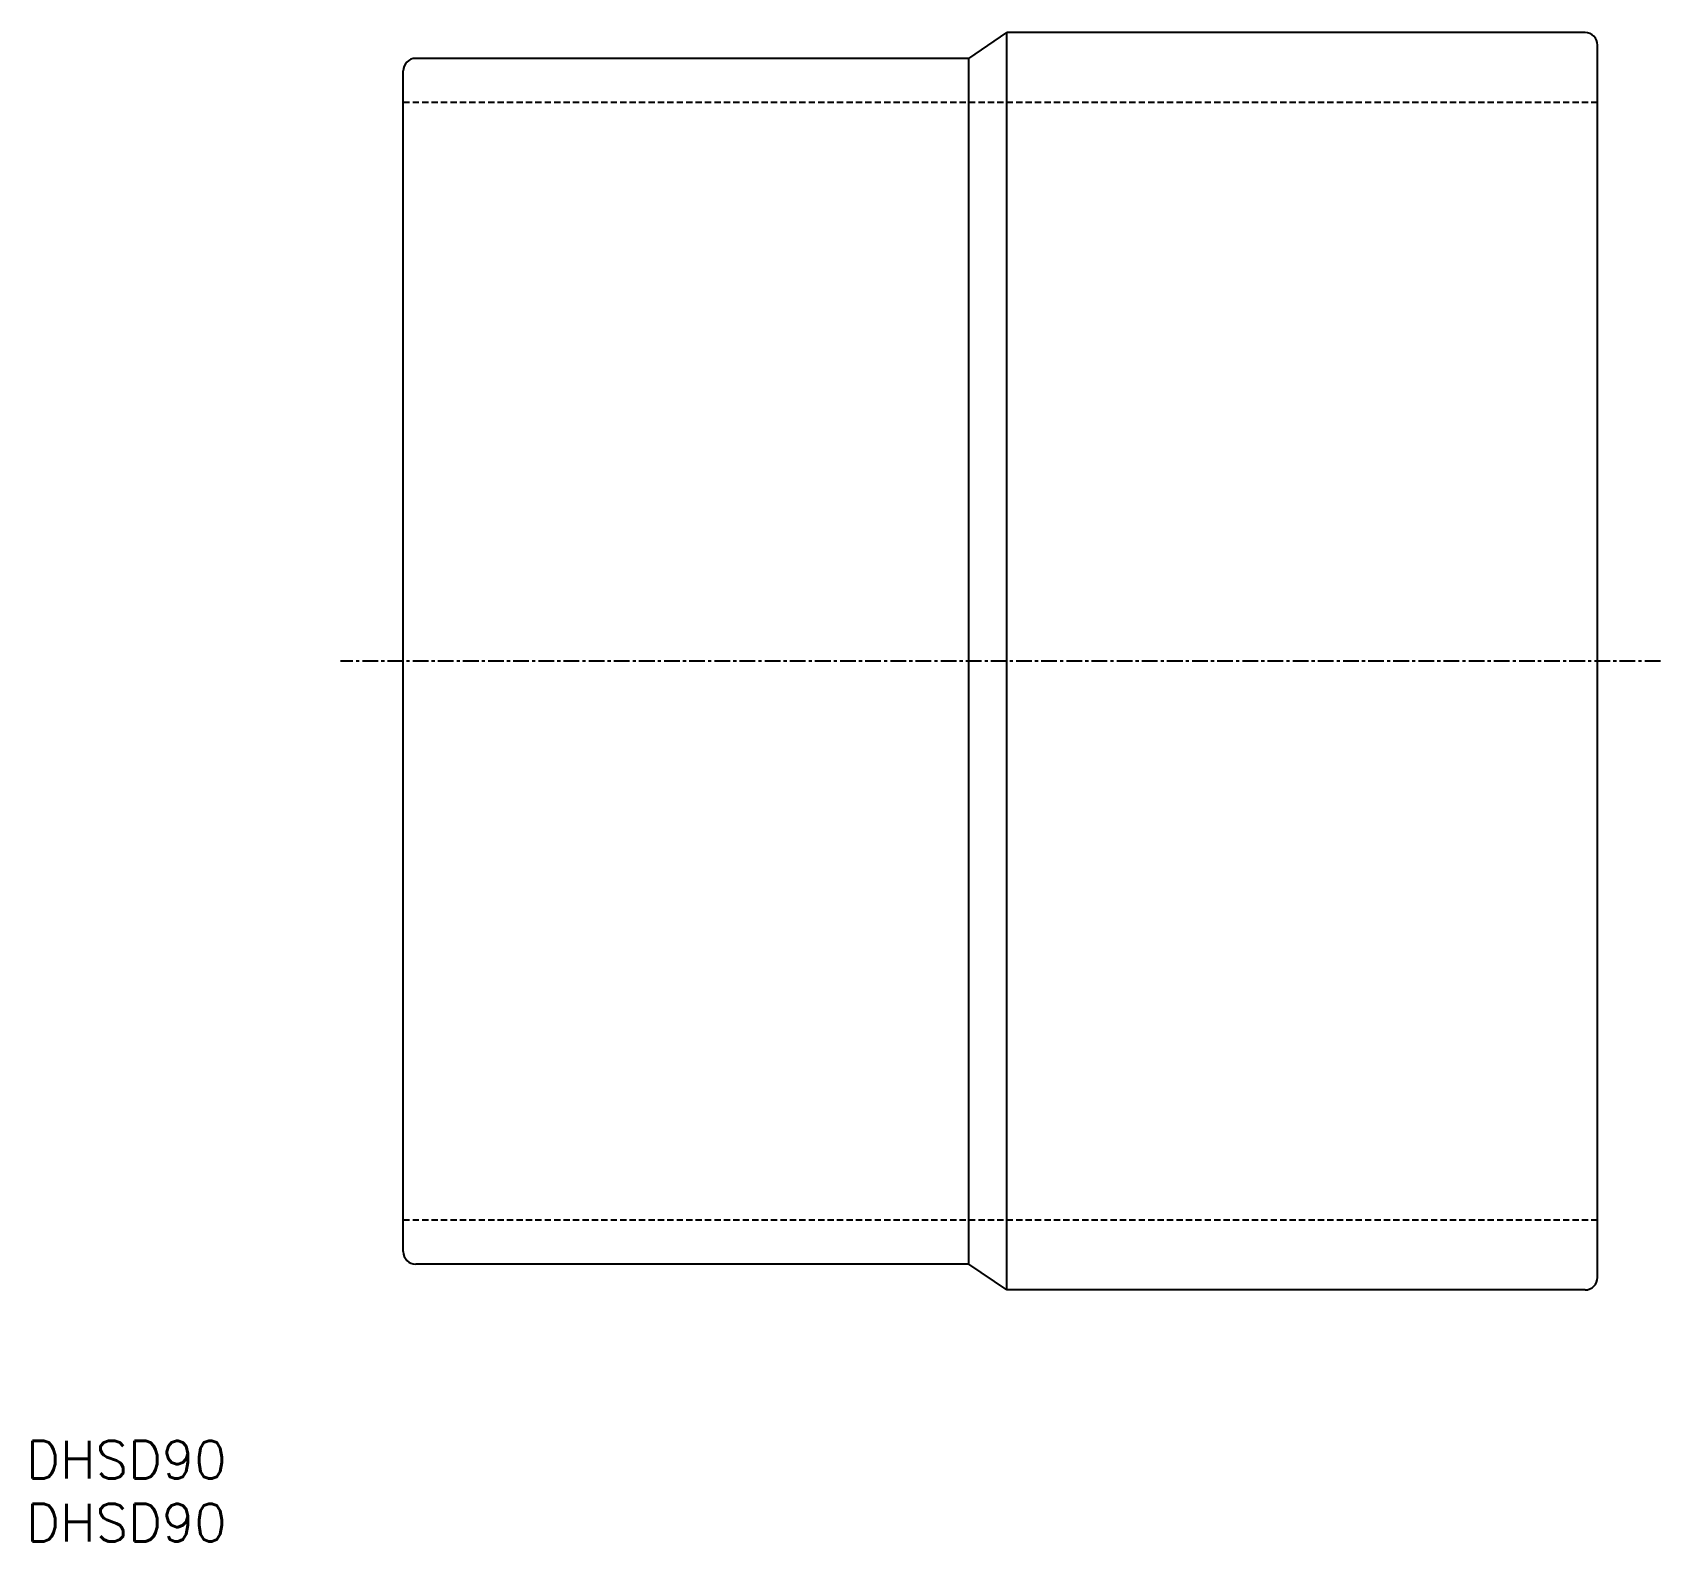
# Model space of a CAD drawing. Extents: x 1 to 130, y 0 to 120.
import ezdxf

# ---------------------------------------------------------------- set-up
doc = ezdxf.new("R2010")
doc.units = 0
doc.linetypes.add('CENTER', pattern=[2, 1.25, -0.25, 0.25, -0.25])
doc.linetypes.add('DASHED', pattern=[0.75, 0.5, -0.25])
doc.layers.get('0').update_dxf_attribs({"linetype": 'CONTINUOUS'})
doc.layers.add('CENTER', color=1, linetype='CENTER')
doc.styles.get("Standard").update_dxf_attribs({"font": 'txt.shx'})

# ---------------------------------------------------------------- blocks, each defined once
blk = doc.blocks.new('*U5')
at = {"color": 7, "linetype": 'CONTINUOUS'}
blk.add_text('DHSD90', height=3, dxfattribs=at).set_placement((0, 0))
blk = doc.blocks.new('*U6')
at = {"color": 7, "linetype": 'CONTINUOUS'}
blk.add_text('DHSD90', height=3, dxfattribs=at).set_placement((0, 5))

msp = doc.modelspace()

# ---------------------------------------------------------------- linework, layer by layer
at = {"color": 7, "linetype": 'CONTINUOUS'}
for p, q in [((75, 117.95), (78, 120)), ((124, 120), (78, 120)), ((78, 20), (78, 120)), ((75, 117.95), (31, 117.95)), ((75, 22.05), (75, 117.95)), ((125, 21), (125, 119)), ((30, 23.05), (30, 116.95)), ((75, 22.05), (31, 22.05)), ((78, 20), (75, 22.05)), ((124, 20), (78, 20))]:
    msp.add_line(p, q, dxfattribs=at)
at = {"color": 3, "linetype": 'DASHED'}
for p, q in [((125, 114.45), (30, 114.45)), ((125, 25.55), (30, 25.55))]:
    msp.add_line(p, q, dxfattribs=at)
at = {"color": 7, "linetype": 'CONTINUOUS'}
for centre, start, end in [((124, 119), 0, 90), ((31, 116.95), 90, 180), ((31, 23.05), 180, 270), ((124, 21), 270, 0)]:
    msp.add_arc(centre, 1, start, end, dxfattribs=at)
at = {"layer": 'CENTER', "color": 1, "linetype": 'CENTER'}
msp.add_line((130, 70), (25, 70), dxfattribs=at)

# ---------------------------------------------------------------- block references
at = {"color": 7, "linetype": 'CONTINUOUS'}
for name in ['*U6', '*U5']:
    msp.add_blockref(name, (0, 0), dxfattribs=at)

doc.saveas('drawing.dxf')
